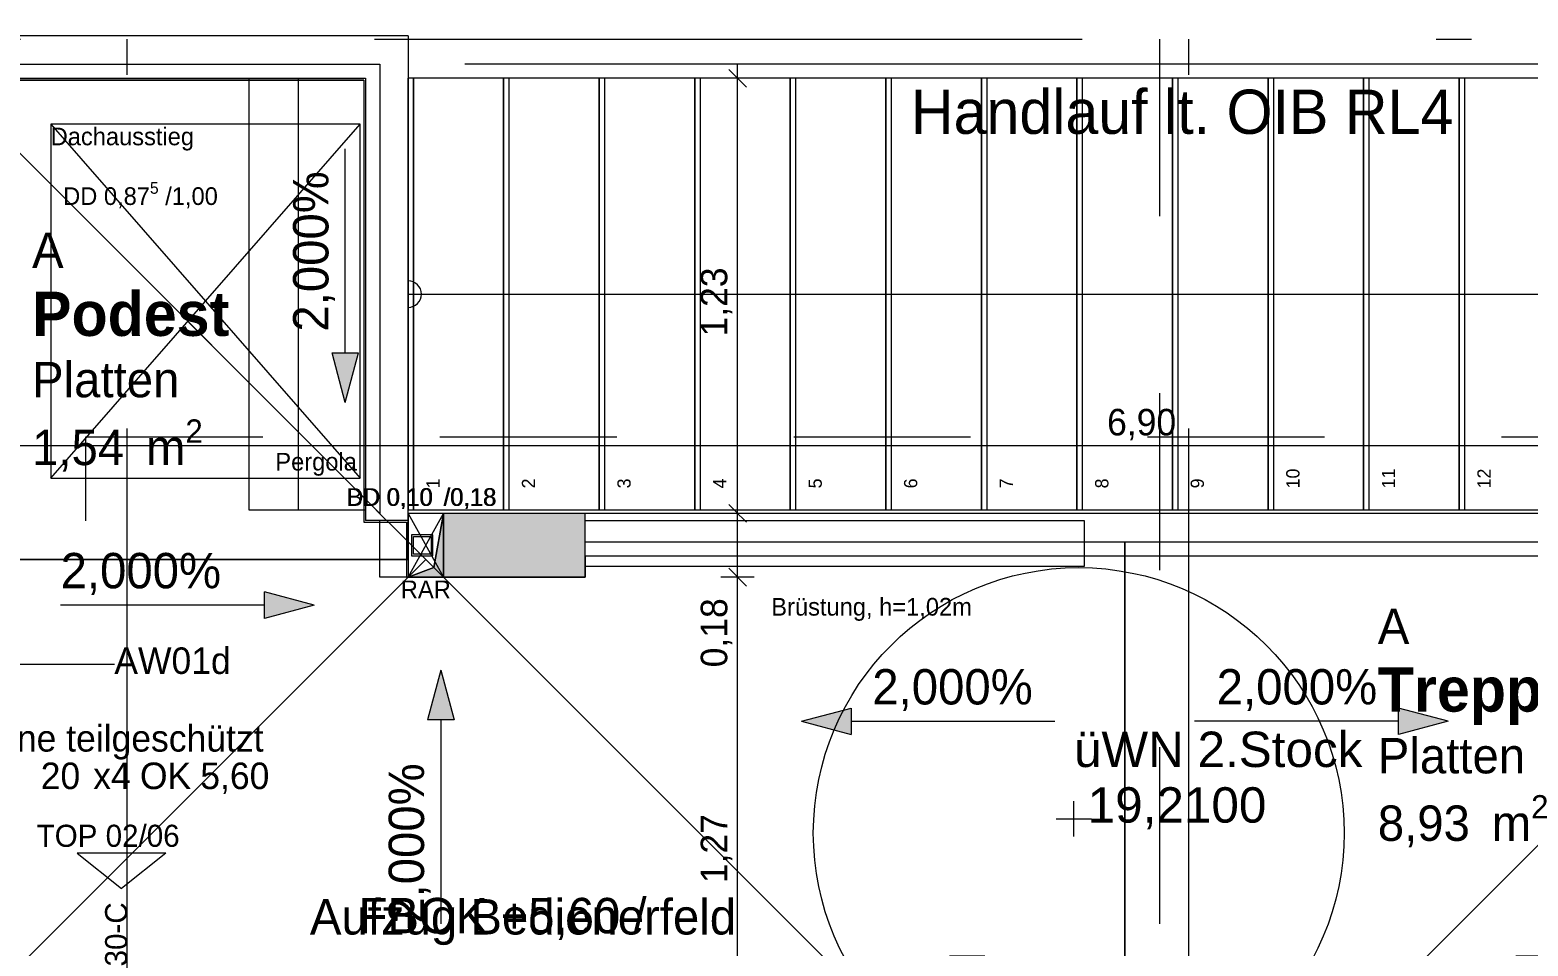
# Model space of a CAD drawing. Header units: metres. Extents: x -4 to 206, y -18 to 45.
# Drawn here: x 39.026 to 43.26, y -3.566 to -0.977 of the extents above; entities that cross this region are included whole.
import ezdxf

# ---------------------------------------------------------------- set-up
doc = ezdxf.new("R2010")
doc.units = ezdxf.units.M
doc.header["$MEASUREMENT"] = 0
doc.set_wipeout_variables(frame=1)
for name, pattern in [('Achse', [0.004, 0.002, -0.001, 0, -0.001]), ('Punkt 1_1', [0.075, 0.025, -0.05]), ('Schnittlinie', [0.006, 0.003, -0.0015, 0, -0.0015]), ('Untersicht', [0.001, 0.0005, -0.0005]), ('Wipeout_Contour', [1, 0, -1])]:
    doc.linetypes.add(name, pattern=pattern)
for name, color, linetype in [('2._1.DG PP STG2_5_000 Achsraster', 7, 'Continuous'), ('2._1.DG PP STG2_5_110 Wand Aussen', 7, 'Continuous'), ('2._1.DG PP STG2_5_140 Brüstung', 7, 'Continuous'), ('2._1.DG PP STG2_5_150 Stütze', 7, 'Continuous'), ('2._1.DG PP STG2_5_210 Decke', 7, 'Continuous'), ('2._1.DG PP STG2_5_220 Bodenaufbau - Außen_ Gefälle', 7, 'Continuous'), ('2._1.DG PP STG2_5_221 Bodenaufbau - Abdichtung', 7, 'Continuous'), ('2._1.DG PP STG2_5_221 Bodenaufbau - Terrassenbelag', 7, 'Continuous'), ('2._1.DG PP STG2_5_270 Deckendurchbruchsymbol', 7, 'Continuous'), ('2._1.DG PP STG2_5_410 Treppe', 7, 'Continuous'), ('2._1.DG PP STG2_5_611 Entwässerung', 7, 'Continuous'), ('2._1.DG PP STG2_5_810 Raum', 7, 'Continuous'), ('2._1.DG PP STG2_5_815 Raumbegrenzung', 7, 'Continuous'), ('2._1.DG PP STG2_5_851 Marker Schnitt', 7, 'Continuous'), ('2._1.DG PP STG2_5_870 Dokumentation allgemein', 7, 'Continuous'), ('2._1.DG PP STG2_5_910 Allgemein Bemaßung.x', 7, 'Continuous'), ('2._1.DG PP STG2_5_910 Allgemein Lageplan Höhen', 7, 'Continuous'), ('2._1.DG PP STG2_5_915 Allgemein Beschriftung.x', 7, 'Continuous'), ('2._1.DG PP STG2_5_945 Einreichplan Beschriftung', 7, 'Continuous'), ('2._1.DG PP STG2_5_950 Polierplan Bemaßung', 7, 'Continuous'), ('2._1.DG PP STG2_5_955 Polierplan Beschriftung', 7, 'Continuous')]:
    doc.layers.add(name, color=color, linetype=linetype)
doc.styles.add('ERSTELLTER_STIL_1', font='arial.ttf')
doc.styles.add('ERSTELLTER_STIL_2', font='')
doc.styles.add('ERSTELLTER_STIL_6', font='')
doc.styles.get('ERSTELLTER_STIL_2').set_extended_font_data('Eurostile')
doc.styles.get('ERSTELLTER_STIL_6').set_extended_font_data('Eurostile', bold=True)

msp = doc.modelspace()

# ---------------------------------------------------------------- hatches: boundary and pattern name
at = {"layer": '2._1.DG PP STG2_5_950 Polierplan Bemaßung', "linetype": 'Continuous', "lineweight": 13, "true_color": 0x6c6cff}
for points in [[(39.8293, -2.6028), (39.6894, -2.5653), (39.6894, -2.6403)], [(40.1877, -2.7869), (40.1502, -2.9268), (40.2252, -2.9268)], [(41.2066, -2.9311), (41.3466, -2.9686), (41.3466, -2.8936)], [(43.0334, -2.9311), (42.8935, -2.8936), (42.8935, -2.9686)]]:
    msp.add_hatch(color=171, dxfattribs=at).paths.add_polyline_path(points)

# ---------------------------------------------------------------- linework, layer by layer
at = {"layer": '2._1.DG PP STG2_5_140 Brüstung', "color": 7, "linetype": 'Continuous', "lineweight": 18, "ltscale": 1000, "flags": 128}
msp.add_lwpolyline([(42.0056, -2.4937), (40.595, -2.4937)], dxfattribs=at)
at = {"layer": '2._1.DG PP STG2_5_210 Decke', "color": 7, "linetype": 'Continuous', "lineweight": 13, "ltscale": 1000, "true_color": 0xf4f4f4, "flags": 128}
msp.add_lwpolyline([(38.685, -2.4937), (38.685, -3.8437), (40.895, -3.8437), (43.455, -3.8437), (45.685, -3.8437), (45.685, -2.5737), (45.405, -2.5737), (45.405, -1.5487), (45.395, -1.5487), (45.395, -1.0837), (44.275, -1.0837), (44.275, -2.3837), (44.145, -2.3837), (44.145, -2.5637), (43.645, -2.5637), (43.645, -2.4237), (40.595, -2.4237), (40.595, -2.5237), (40.015, -2.5237), (40.015, -1.0737), (38.935, -1.0737), (38.935, -2.1437), (38.875, -2.1437), (38.875, -2.4937)], close=True, dxfattribs=at)
at = {"layer": '2._1.DG PP STG2_5_220 Bodenaufbau - Außen_ Gefälle', "color": 7, "linetype": 'Schnittlinie', "lineweight": 13, "ltscale": 1000, "flags": 128}
msp.add_lwpolyline([(39.085, -1.2437), (39.085, -2.2437)], dxfattribs=at)
at = {"layer": '2._1.DG PP STG2_5_221 Bodenaufbau - Abdichtung', "color": 171, "linetype": 'Schnittlinie', "lineweight": 13, "ltscale": 1000, "true_color": 0x6c6cff, "flags": 128}
for points in [[(40.145, -2.4737), (38.6948, -3.9239)], [(38.695, -3.9237), (40.145, -2.4737)], [(40.195, -2.5237), (40.595, -2.5237)], [(41.575, -3.9037), (40.195, -2.5237)], [(44.015, -2.5537), (42.665, -3.9037)]]:
    msp.add_lwpolyline(points, dxfattribs=at)
at = {"layer": '2._1.DG PP STG2_5_221 Bodenaufbau - Terrassenbelag', "color": 7, "linetype": 'Continuous', "lineweight": 18, "ltscale": 1000, "flags": 128}
for points in [[(38.7449, -2.4737), (40.09, -2.4737)], [(40.09, -2.4737), (38.875, -2.4737)], [(40.09, -2.4737), (40.09, -2.5237)], [(40.09, -2.5237), (40.595, -2.5237)]]:
    msp.add_lwpolyline(points, dxfattribs=at)
at = {"layer": '2._1.DG PP STG2_5_410 Treppe', "color": 7, "linetype": 'Continuous', "lineweight": 13, "ltscale": 1000}
for p, q in [((40.095, -1.1137), (39.645, -1.1137)), ((39.645, -1.1137), (39.645, -2.3337)), ((39.785, -2.3337), (39.785, -1.1137)), ((39.9831, -1.1137), (39.9831, -2.3337)), ((44.145, -1.1137), (40.095, -1.1137)), ((40.11, -1.1137), (40.11, -2.3337)), ((40.11, -2.3337), (40.11, -1.1137)), ((40.38, -1.1137), (40.38, -2.3337)), ((40.65, -1.1137), (40.65, -2.3337)), ((40.92, -1.1137), (40.92, -2.3337)), ((41.19, -1.1137), (41.19, -2.3337)), ((41.46, -1.1137), (41.46, -2.3337)), ((41.73, -1.1137), (41.73, -2.3337)), ((42, -1.1137), (42, -2.3337)), ((42.27, -1.1137), (42.27, -2.3337)), ((42.54, -1.1137), (42.54, -2.3337)), ((42.81, -1.1137), (42.81, -2.3337)), ((43.08, -1.1137), (43.08, -2.3337)), ((40.095, -1.7237), (40.365, -1.7237)), ((40.365, -1.7237), (43.875, -1.7237)), ((39.645, -2.3337), (40.095, -2.3337)), ((40.095, -2.3337), (44.145, -2.3337))]:
    msp.add_line(p, q, dxfattribs=at)
at = {"layer": '2._1.DG PP STG2_5_410 Treppe', "color": 7, "linetype": 'Continuous', "lineweight": 18, "ltscale": 1000}
for p, q in [((40.365, -1.1137), (40.095, -1.1137)), ((40.095, -1.1137), (40.095, -2.3337)), ((40.365, -2.3337), (40.365, -1.1137)), ((40.635, -1.1137), (40.365, -1.1137)), ((40.365, -1.1137), (40.365, -2.3337)), ((40.635, -2.3337), (40.635, -1.1137)), ((40.905, -1.1137), (40.635, -1.1137)), ((40.635, -1.1137), (40.635, -2.3337)), ((40.905, -2.3337), (40.905, -1.1137)), ((41.175, -1.1137), (40.905, -1.1137)), ((40.905, -1.1137), (40.905, -2.3337)), ((41.175, -2.3337), (41.175, -1.1137)), ((41.445, -1.1137), (41.175, -1.1137)), ((41.175, -1.1137), (41.175, -2.3337)), ((41.445, -2.3337), (41.445, -1.1137)), ((41.715, -1.1137), (41.445, -1.1137)), ((41.445, -1.1137), (41.445, -2.3337)), ((41.715, -2.3337), (41.715, -1.1137)), ((41.985, -1.1137), (41.715, -1.1137)), ((41.715, -1.1137), (41.715, -2.3337)), ((41.985, -2.3337), (41.985, -1.1137)), ((42.255, -1.1137), (41.985, -1.1137)), ((41.985, -1.1137), (41.985, -2.3337)), ((42.255, -2.3337), (42.255, -1.1137)), ((42.525, -1.1137), (42.255, -1.1137)), ((42.255, -1.1137), (42.255, -2.3337)), ((42.525, -2.3337), (42.525, -1.1137)), ((42.795, -1.1137), (42.525, -1.1137)), ((42.525, -1.1137), (42.525, -2.3337)), ((42.795, -2.3337), (42.795, -1.1137)), ((43.065, -1.1137), (42.795, -1.1137)), ((42.795, -1.1137), (42.795, -2.3337)), ((43.065, -2.3337), (43.065, -1.1137)), ((43.335, -1.1137), (43.065, -1.1137)), ((43.065, -1.1137), (43.065, -2.3337)), ((40.095, -2.3337), (40.365, -2.3337)), ((40.365, -2.3337), (40.635, -2.3337)), ((40.635, -2.3337), (40.905, -2.3337)), ((40.905, -2.3337), (41.175, -2.3337)), ((41.175, -2.3337), (41.445, -2.3337)), ((41.445, -2.3337), (41.715, -2.3337)), ((41.715, -2.3337), (41.985, -2.3337)), ((41.985, -2.3337), (42.255, -2.3337)), ((42.255, -2.3337), (42.525, -2.3337)), ((42.525, -2.3337), (42.795, -2.3337)), ((42.795, -2.3337), (43.065, -2.3337)), ((43.065, -2.3337), (43.335, -2.3337))]:
    msp.add_line(p, q, dxfattribs=at)
at = {"layer": '2._1.DG PP STG2_5_410 Treppe', "color": 7, "linetype": 'Continuous', "lineweight": 13, "ltscale": 1000, "flags": 128}
msp.add_lwpolyline([(40.095, -1.7612, 1), (40.095, -1.6862, 1)], format="xyb", close=True, dxfattribs=at)
at = {"layer": '2._1.DG PP STG2_5_611 Entwässerung', "color": 171, "linetype": 'Continuous', "lineweight": 13, "ltscale": 1000, "true_color": 0x6c6cff, "flags": 128}
for points in [[(40.105, -2.4637), (40.165, -2.4637), (40.165, -2.4037), (40.105, -2.4037)], [(40.11, -2.4087), (40.16, -2.4087), (40.16, -2.4587), (40.11, -2.4587)]]:
    msp.add_lwpolyline(points, close=True, dxfattribs=at)
at = {"layer": '2._1.DG PP STG2_5_851 Marker Schnitt', "color": 7, "linetype": 'Untersicht', "lineweight": 13, "ltscale": 1000}
for p, q in [((39.1845, -2.3645), (39.1845, -2.127)), ((30.45, -2.3645), (39.1845, -2.3645))]:
    msp.add_line(p, q, dxfattribs=at)
at = {"layer": '2._1.DG PP STG2_5_870 Dokumentation allgemein', "color": 190, "linetype": 'Continuous', "lineweight": 0, "ltscale": 1000, "true_color": 0x9900ff}
msp.add_circle((41.99, -3.2467), 0.75, dxfattribs=at)
at = {"layer": '2._1.DG PP STG2_5_910 Allgemein Bemaßung.x', "color": 7, "linetype": 'Continuous', "lineweight": 13, "ltscale": 1000}
for p, q in [((39.41, -3.3037), (39.16, -3.3037)), ((39.16, -3.3037), (39.285, -3.4037)), ((39.41, -3.3037), (39.285, -3.4037))]:
    msp.add_line(p, q, dxfattribs=at)
at = {"layer": '2._1.DG PP STG2_5_910 Allgemein Lageplan Höhen', "color": 7, "linetype": 'Continuous', "lineweight": 13, "ltscale": 1000}
for p, q in [((41.9765, -3.2563), (41.9765, -3.1563)), ((41.9265, -3.2063), (42.0265, -3.2063))]:
    msp.add_line(p, q, dxfattribs=at)
at = {"layer": '2._1.DG PP STG2_5_915 Allgemein Beschriftung.x', "color": 7, "linetype": 'Continuous', "lineweight": 13, "ltscale": 1000}
for p, q in [((38.735, -2.7696), (39.0613, -2.7696)), ((39.0613, -2.7696), (39.2649, -2.7696))]:
    msp.add_line(p, q, dxfattribs=at)
at = {"layer": '2._1.DG PP STG2_5_950 Polierplan Bemaßung', "color": 7, "linetype": 'Continuous', "lineweight": 13, "ltscale": 1000}
for p, q in [((41.0508, -1.1387), (41.0008, -1.0887)), ((41.0258, -1.1137), (41.0258, -1.0762)), ((41.0727, -1.1137), (40.9789, -1.1137)), ((41.0727, -2.5237), (40.9789, -2.5237)), ((41.0008, -2.4987), (41.0508, -2.5487)), ((41.0258, -3.7937), (41.0258, -2.5237))]:
    msp.add_line(p, q, dxfattribs=at)
at = {"layer": '2._1.DG PP STG2_5_950 Polierplan Bemaßung', "color": 171, "linetype": 'Continuous', "lineweight": 13, "ltscale": 1000, "true_color": 0x6c6cff}
for p, q in [((39.9176, -1.8298), (39.9176, -1.3135)), ((39.9176, -1.8898), (39.9176, -1.8298)), ((39.9176, -2.0298), (39.8801, -1.8898)), ((39.6894, -2.6403), (39.6894, -2.5653)), ((39.8293, -2.6028), (39.6894, -2.5653)), ((39.6293, -2.6028), (39.113, -2.6028)), ((39.6894, -2.6028), (39.6293, -2.6028)), ((39.8293, -2.6028), (39.6894, -2.6403)), ((40.1877, -2.7869), (40.1502, -2.9268)), ((40.1877, -2.7869), (40.2252, -2.9268)), ((41.2066, -2.9311), (41.3466, -2.8936)), ((41.3466, -2.8936), (41.3466, -2.9686)), ((42.8935, -2.9686), (42.8935, -2.8936)), ((43.0334, -2.9311), (42.8935, -2.8936)), ((40.2252, -2.9268), (40.1502, -2.9268)), ((40.1877, -2.9268), (40.1877, -2.9869)), ((41.2066, -2.9311), (41.3466, -2.9686)), ((41.3466, -2.9311), (41.4066, -2.9311)), ((41.4066, -2.9311), (41.9229, -2.9311)), ((42.8334, -2.9311), (42.3171, -2.9311)), ((42.8935, -2.9311), (42.8334, -2.9311)), ((43.0334, -2.9311), (42.8935, -2.9686)), ((40.1877, -2.9869), (40.1877, -3.5032))]:
    msp.add_line(p, q, dxfattribs=at)

# ---------------------------------------------------------------- texts
at = {"layer": '2._1.DG PP STG2_5_110 Wand Aussen', "color": 7, "linetype": 'Continuous', "lineweight": 13, "insert": (39.3021, -3.4426), "char_height": 0.0625, "attachment_point": 9, "rotation": 90, "style": 'ERSTELLTER_STIL_2'}
msp.add_mtext('\\A1;{\\pqr;\\pt0;\\fEurostile|b0|i0|c0|p0;\\W1.000000;30-C}', dxfattribs=at)
at = {"layer": '2._1.DG PP STG2_5_270 Deckendurchbruchsymbol', "color": 7, "linetype": 'Continuous', "lineweight": 13, "insert": (39.3511, -1.4864), "char_height": 0.05, "attachment_point": 8, "style": 'ERSTELLTER_STIL_2'}
msp.add_mtext('\\A1;{\\pqc;\\pt0;\\fEurostile|b0|i0|c0|p0;\\W1.000000;DD 0,87\\fEurostile|b0|i0|c0|p0;\\W1.000000;\\A1{\\H.66x;\\S5^  ;}\\fEurostile|b0|i0|c0|p0;\\W1.000000; /1,00\\fEurostile|b0|i0|c0|p0;\\W1.000000;\\A1{\\H.66x;\\S^  ;}\\fEurostile|b0|i0|c0|p0;\\W1.000000;\\fEurostile|b0|i0|c0|p0;\\W1.000000;\\A1{\\H.66x;\\S^  ;}}', dxfattribs=at)
at = {"layer": '2._1.DG PP STG2_5_270 Deckendurchbruchsymbol', "color": 1, "linetype": 'Continuous', "lineweight": 0, "insert": (40.145, -2.5331), "char_height": 0.05, "attachment_point": 2, "style": 'ERSTELLTER_STIL_2'}
msp.add_mtext('\\A1;{\\pqc;\\pt0;\\fEurostile|b0|i0|c0|p0;\\W1.000000;RAR}', dxfattribs=at)
msp.add_mtext('\\A1;{\\pqc;\\pt0;\\fEurostile|b0|i0|c0|p0;\\W1.000000;RAR}', dxfattribs=at)
at = {"layer": '2._1.DG PP STG2_5_410 Treppe', "color": 7, "linetype": 'Continuous', "lineweight": 13, "char_height": 0.0375, "attachment_point": 4, "rotation": 90, "style": 'ERSTELLTER_STIL_2'}
for s, insert in [('\\A1;{\\pql;\\fEurostile|b0|i0|c0|p0;\\W1.000000;10}', (42.5953, -2.2727)), ('\\A1;{\\pql;\\fEurostile|b0|i0|c0|p0;\\W1.000000;11}', (42.8653, -2.2727)), ('\\A1;{\\pql;\\fEurostile|b0|i0|c0|p0;\\W1.000000;12}', (43.1352, -2.2727)), ('\\A1;{\\pql;\\fEurostile|b0|i0|c0|p0;\\W1.000000;1}', (40.1653, -2.2727)), ('\\A1;{\\pql;\\fEurostile|b0|i0|c0|p0;\\W1.000000;2}', (40.4352, -2.2727)), ('\\A1;{\\pql;\\fEurostile|b0|i0|c0|p0;\\W1.000000;3}', (40.7053, -2.2727)), ('\\A1;{\\pql;\\fEurostile|b0|i0|c0|p0;\\W1.000000;4}', (40.9753, -2.2727)), ('\\A1;{\\pql;\\fEurostile|b0|i0|c0|p0;\\W1.000000;5}', (41.2455, -2.2727)), ('\\A1;{\\pql;\\fEurostile|b0|i0|c0|p0;\\W1.000000;6}', (41.5153, -2.2727)), ('\\A1;{\\pql;\\fEurostile|b0|i0|c0|p0;\\W1.000000;7}', (41.7853, -2.2727)), ('\\A1;{\\pql;\\fEurostile|b0|i0|c0|p0;\\W1.000000;8}', (42.0553, -2.2727)), ('\\A1;{\\pql;\\fEurostile|b0|i0|c0|p0;\\W1.000000;9}', (42.3253, -2.2727))]:
    msp.add_mtext(s, dxfattribs=dict(at, insert=insert))
at = {"layer": '2._1.DG PP STG2_5_810 Raum', "color": 7, "linetype": 'Continuous', "lineweight": 13, "attachment_point": 1}
for s, insert, char_height, style in [('\\A1;{\\pql;\\pt0;\\fEurostile|b0|i0|c0|p0;\\W1.000000;A}', (39.0324, -1.5497), 0.1, 'ERSTELLTER_STIL_2'), ('\\A1;{\\pql;\\pt0;\\fEurostile|b1|i0|c0|p0;\\W1.000000;Podest}', (39.0324, -1.7169), 0.125, 'ERSTELLTER_STIL_6'), ('\\A1;{\\pql;\\pt0;\\fEurostile|b0|i0|c0|p0;\\W1.000000;Platten}', (39.0324, -1.9153), 0.1, 'ERSTELLTER_STIL_2'), ('\\A1;{\\pql;\\pt0,0.05;\\fEurostile|b0|i0|c0|p0;\\W1.000000;1,54\\fEurostile|b0|i0|c0|p0;\\W1.000000;\\A1{\\H.66x;\\S^  ;}\\fEurostile|b0|i0|c0|p0;\\W1.000000; m\\fEurostile|b0|i0|c0|p0;\\W1.000000;\\A1{\\H.66x;\\S2^  ;}}', (39.0324, -2.0778), 0.1, 'ERSTELLTER_STIL_2'), ('\\A1;{\\pql;\\pt0;\\fEurostile|b0|i0|c0|p0;\\W1.000000;A}', (42.835, -2.6125), 0.1, 'ERSTELLTER_STIL_2'), ('\\A1;{\\pql;\\pt0;\\fEurostile|b1|i0|c0|p0;\\W1.000000;Treppenhaus 2}', (42.835, -2.7787), 0.125, 'ERSTELLTER_STIL_6'), ('\\A1;{\\pql;\\pt0;\\fEurostile|b0|i0|c0|p0;\\W1.000000;Platten}', (42.835, -2.9782), 0.1, 'ERSTELLTER_STIL_2'), ('\\A1;{\\pql;\\pt0,0.05;\\fEurostile|b0|i0|c0|p0;\\W1.000000;8,93\\fEurostile|b0|i0|c0|p0;\\W1.000000;\\A1{\\H.66x;\\S^  ;}\\fEurostile|b0|i0|c0|p0;\\W1.000000; m\\fEurostile|b0|i0|c0|p0;\\W1.000000;\\A1{\\H.66x;\\S2^  ;}}', (42.835, -3.1397), 0.1, 'ERSTELLTER_STIL_2')]:
    msp.add_mtext(s, dxfattribs=dict(at, insert=insert, char_height=char_height, style=style))
at = {"layer": '2._1.DG PP STG2_5_910 Allgemein Bemaßung.x', "color": 7, "linetype": 'Continuous', "lineweight": 13, "insert": (39.0453, -3.255), "char_height": 0.0625, "attachment_point": 4, "style": 'ERSTELLTER_STIL_2'}
msp.add_mtext('\\A1;{\\pql;\\fEurostile|b0|i0|c0|p0;\\W1.000000;TOP 02/06}', dxfattribs=at)
at = {"layer": '2._1.DG PP STG2_5_910 Allgemein Lageplan Höhen', "color": 7, "linetype": 'Continuous', "lineweight": 13, "char_height": 0.1, "attachment_point": 1, "style": 'ERSTELLTER_STIL_1'}
for s, insert in [('\\A1;{\\pql;\\fArial|b0|i0|c0|p0;\\W1.000000;üWN 2.Stock}', (41.9765, -2.9602)), ('\\A1;{\\pql;\\fArial|b0|i0|c0|p0;\\W1.000000; 19,2100}', (41.9765, -3.1174))]:
    msp.add_mtext(s, dxfattribs=dict(at, insert=insert))
at = {"layer": '2._1.DG PP STG2_5_915 Allgemein Beschriftung.x', "color": 7, "linetype": 'Continuous', "lineweight": 13, "style": 'ERSTELLTER_STIL_2'}
for s, insert, char_height, attachment_point in [('\\A1;{\\pqc;\\fEurostile|b0|i0|c0|p0;\\W1.000000;H\\fEurostile|b0|i0|c0|p0;\\W1.000000;andlauf lt. OIB RL4}', (42.2821, -1.2726), 0.125, 8), ('\\A1;{\\pql;\\fEurostile|b0|i0|c0|p0;\\W1.000000;AW01d}', (39.2649, -2.7602), 0.075, 4)]:
    msp.add_mtext(s, dxfattribs=dict(at, insert=insert, char_height=char_height, attachment_point=attachment_point))
at = {"layer": '2._1.DG PP STG2_5_945 Einreichplan Beschriftung', "color": 7, "linetype": 'Continuous', "lineweight": 13, "char_height": 0.05, "style": 'ERSTELLTER_STIL_2'}
for s, insert, attachment_point in [('\\A1;{\\pql;\\fEurostile|b0|i0|c0|p0;\\W1.000000;Dachausstieg}', (39.085, -1.2531), 1), ('\\A1;{\\pql;\\fEurostile|b0|i0|c0|p0;\\W1.000000;Pergola}', (39.7198, -2.2374), 7), ('\\A1;{\\pql;\\fEurostile|b0|i0|c0|p0;\\W1.000000;Brüstung, h=1,02m}', (41.1212, -2.6474), 7)]:
    msp.add_mtext(s, dxfattribs=dict(at, insert=insert, attachment_point=attachment_point))
at = {"layer": '2._1.DG PP STG2_5_950 Polierplan Bemaßung', "color": 171, "linetype": 'Continuous', "lineweight": 13, "true_color": 0x6c6cff, "char_height": 0.1, "attachment_point": 7, "rotation": 90, "style": 'ERSTELLTER_STIL_2'}
for insert in [(39.8886, -1.8298), (40.1587, -3.5032)]:
    msp.add_mtext('\\A1;{\\pql;\\fEurostile|b0|i0|c0|p0;\\W1.000000;2,000\\fEurostile|b0|i0|c0|p0;\\W1.000000;%}', dxfattribs=dict(at, insert=insert))
at = {"layer": '2._1.DG PP STG2_5_950 Polierplan Bemaßung', "color": 7, "linetype": 'Continuous', "lineweight": 13, "char_height": 0.075, "width": 0.22978, "attachment_point": 7, "rotation": 90, "style": 'ERSTELLTER_STIL_2'}
for s, insert in [('\\A1;{\\pql;\\fEurostile|b0|i0|c0|p0;\\W1.000000;1,23}', (41.0108, -1.8436)), ('\\A1;{\\pql;\\fEurostile|b0|i0|c0|p0;\\W1.000000;0,18}', (41.0108, -2.7785)), ('\\A1;{\\pql;\\fEurostile|b0|i0|c0|p0;\\W1.000000;1,27}', (41.0108, -3.3885))]:
    msp.add_mtext(s, dxfattribs=dict(at, insert=insert))
at = {"layer": '2._1.DG PP STG2_5_950 Polierplan Bemaßung', "color": 7, "linetype": 'Continuous', "lineweight": 13, "insert": (42.0701, -2.137), "char_height": 0.075, "width": 0.22978, "attachment_point": 7, "style": 'ERSTELLTER_STIL_2'}
msp.add_mtext('\\A1;{\\pql;\\fEurostile|b0|i0|c0|p0;\\W1.000000;6,90}', dxfattribs=at)
at = {"layer": '2._1.DG PP STG2_5_950 Polierplan Bemaßung', "color": 171, "linetype": 'Continuous', "lineweight": 13, "true_color": 0x6c6cff, "char_height": 0.1, "style": 'ERSTELLTER_STIL_2'}
for s, insert, attachment_point in [('\\A1;{\\pql;\\fEurostile|b0|i0|c0|p0;\\W1.000000;2,000\\fEurostile|b0|i0|c0|p0;\\W1.000000;%}', (39.113, -2.5738), 7), ('\\A1;{\\pql;\\fEurostile|b0|i0|c0|p0;\\W1.000000;2,000\\fEurostile|b0|i0|c0|p0;\\W1.000000;%}', (41.4066, -2.9021), 7), ('\\A1;{\\pqr;\\fEurostile|b0|i0|c0|p0;\\W1.000000;2,000\\fEurostile|b0|i0|c0|p0;\\W1.000000;%}', (42.8334, -2.9021), 9)]:
    msp.add_mtext(s, dxfattribs=dict(at, insert=insert, attachment_point=attachment_point))
at = {"layer": '2._1.DG PP STG2_5_950 Polierplan Bemaßung', "color": 7, "linetype": 'Continuous', "lineweight": 13, "insert": (39.8175, -3.5637), "char_height": 0.1, "attachment_point": 7, "style": 'ERSTELLTER_STIL_2'}
msp.add_mtext('\\A1;{\\pql;\\fEurostile|b0|i0|c0|p0;\\W1.000000;Aufzug Bedienerfeld}', dxfattribs=at)
at = {"layer": '2._1.DG PP STG2_5_950 Polierplan Bemaßung', "color": 6, "linetype": 'Continuous', "lineweight": 13, "true_color": 0xfb02fe, "insert": (39.955, -3.5487), "char_height": 0.1, "width": 0.963355, "attachment_point": 7, "style": 'ERSTELLTER_STIL_2'}
msp.add_mtext('\\A1;{\\pql;\\fEurostile|b0|i0|c0|p0;\\W1.000000;FBOK +5,60 / }', dxfattribs=at)
at = {"layer": '2._1.DG PP STG2_5_955 Polierplan Beschriftung', "color": 7, "linetype": 'Continuous', "lineweight": 13, "char_height": 0.075, "style": 'ERSTELLTER_STIL_2'}
for s, insert, attachment_point in [('\\A1;{\\pql;\\fEurostile|b0|i0|c0|p0;\\W1.000000;Rinne teilgeschützt\\fEurostile|b0|i0|c0|p0;\\W1.000000;  }', (38.839, -3.0393), 7), ('\\A1;{\\pql;\\pt0,1;\\fEurostile|b0|i0|c0|p0;\\W1.000000;20\\fEurostile|b0|i0|c0|p0;\\W1.000000;\\A1{\\H.66x;\\S^  ;}\\fEurostile|b0|i0|c0|p0;\\W1.000000;\\fEurostile|b0|i0|c0|p0;\\W1.000000;\\A1{\\H.66x;\\S^  ;}\\fEurostile|b0|i0|c0|p0;\\W1.000000;x\\fEurostile|b0|i0|c0|p0;\\W1.000000;\\fEurostile|b0|i0|c0|p0;\\W1.000000;\\fEurostile|b0|i0|c0|p0;\\W1.000000;\\fEurostile|b0|i0|c0|p0;\\W1.000000;\\fEurostile|b0|i0|c0|p0;\\W1.000000;4\\fEurostile|b0|i0|c0|p0;\\W1.000000;\\A1{\\H.66x;\\S^  ;}\\fEurostile|b0|i0|c0|p0;\\W1.000000;\\fEurostile|b0|i0|c0|p0;\\W1.000000;\\A1{\\H.66x;\\S^  ;}\\fEurostile|b0|i0|c0|p0;\\W1.000000;\\fEurostile|b0|i0|c0|p0;\\W1.000000;\\fEurostile|b0|i0|c0|p0;\\W1.000000;\\fEurostile|b0|i0|c0|p0;\\W1.000000;\\fEurostile|b0|i0|c0|p0;\\W1.000000;\\fEurostile|b0|i0|c0|p0;\\W1.000000;\\fEurostile|b0|i0|c0|p0;\\W1.000000;\\A1{\\H.66x;\\S^  ;}\\fEurostile|b0|i0|c0|p0;\\W1.000000;\\fEurostile|b0|i0|c0|p0;\\W1.000000;\\A1{\\H.66x;\\S^  ;}\\fEurostile|b0|i0|c0|p0;\\W1.000000;\\fEurostile|b0|i0|c0|p0;\\W1.000000;\\fEurostile|b0|i0|c0|p0;\\W1.000000;\\fEurostile|b0|i0|c0|p0;\\W1.000000;\\fEurostile|b0|i0|c0|p0;\\W1.000000;\\fEurostile|b0|i0|c0|p0;\\W1.000000;\\fEurostile|b0|i0|c0|p0;\\W1.000000;\\A1{\\H.66x;\\S^  ;}\\fEurostile|b0|i0|c0|p0;\\W1.000000;\\fEurostile|b0|i0|c0|p0;\\W1.000000;\\A1{\\H.66x;\\S^  ;}\\fEurostile|b0|i0|c0|p0;\\W1.000000;\\fEurostile|b0|i0|c0|p0;\\W1.000000;\\fEurostile|b0|i0|c0|p0;\\W1.000000;\\fEurostile|b0|i0|c0|p0;\\W1.000000;\\fEurostile|b0|i0|c0|p0;\\W1.000000;\\fEurostile|b0|i0|c0|p0;\\W1.000000;\\fEurostile|b0|i0|c0|p0;\\W1.000000;\\A1{\\H.66x;\\S^  ;}\\fEurostile|b0|i0|c0|p0;\\W1.000000;\\fEurostile|b0|i0|c0|p0;\\W1.000000;\\A1{\\H.66x;\\S^  ;}\\fEurostile|b0|i0|c0|p0;\\W1.000000;\\fEurostile|b0|i0|c0|p0;\\W1.000000;\\fEurostile|b0|i0|c0|p0;\\W1.000000;\\fEurostile|b0|i0|c0|p0;\\W1.000000;\\fEurostile|b0|i0|c0|p0;\\W1.000000;\\fEurostile|b0|i0|c0|p0;\\W1.000000;\\fEurostile|b0|i0|c0|p0;\\W1.000000;\\A1{\\H.66x;\\S^  ;}\\fEurostile|b0|i0|c0|p0;\\W1.000000;}', (39.0569, -3.0476), 1), ('\\A1;{\\pql;\\pt0,1;\\fEurostile|b0|i0|c0|p0;\\W1.000000; OK }', (39.3094, -3.0476), 1), ('\\A1;{\\pql;\\pt0,1;\\fEurostile|b0|i0|c0|p0;\\W1.000000;5,60\\fEurostile|b0|i0|c0|p0;\\W1.000000;\\A1{\\H.66x;\\S^  ;}\\fEurostile|b0|i0|c0|p0;\\W1.000000;\\fEurostile|b0|i0|c0|p0;\\W1.000000;\\A1{\\H.66x;\\S^  ;}\\fEurostile|b0|i0|c0|p0;\\W1.000000;\\fEurostile|b0|i0|c0|p0;\\W1.000000;\\fEurostile|b0|i0|c0|p0;\\W1.000000;\\fEurostile|b0|i0|c0|p0;\\W1.000000;\\fEurostile|b0|i0|c0|p0;\\W1.000000;\\fEurostile|b0|i0|c0|p0;\\W1.000000;\\fEurostile|b0|i0|c0|p0;\\W1.000000;\\A1{\\H.66x;\\S^  ;}\\fEurostile|b0|i0|c0|p0;\\W1.000000;\\fEurostile|b0|i0|c0|p0;\\W1.000000;\\A1{\\H.66x;\\S^  ;}\\fEurostile|b0|i0|c0|p0;\\W1.000000;\\fEurostile|b0|i0|c0|p0;\\W1.000000;\\fEurostile|b0|i0|c0|p0;\\W1.000000;\\fEurostile|b0|i0|c0|p0;\\W1.000000;\\fEurostile|b0|i0|c0|p0;\\W1.000000;\\fEurostile|b0|i0|c0|p0;\\W1.000000;\\fEurostile|b0|i0|c0|p0;\\W1.000000;\\A1{\\H.66x;\\S^  ;}\\fEurostile|b0|i0|c0|p0;\\W1.000000;\\fEurostile|b0|i0|c0|p0;\\W1.000000;\\A1{\\H.66x;\\S^  ;}\\fEurostile|b0|i0|c0|p0;\\W1.000000;\\fEurostile|b0|i0|c0|p0;\\W1.000000;\\fEurostile|b0|i0|c0|p0;\\W1.000000;\\fEurostile|b0|i0|c0|p0;\\W1.000000;\\fEurostile|b0|i0|c0|p0;\\W1.000000;\\fEurostile|b0|i0|c0|p0;\\W1.000000;\\fEurostile|b0|i0|c0|p0;\\W1.000000;\\A1{\\H.66x;\\S^  ;}\\fEurostile|b0|i0|c0|p0;\\W1.000000;\\fEurostile|b0|i0|c0|p0;\\W1.000000;\\fEurostile|b0|i0|c0|p0;\\W1.000000;\\fEurostile|b0|i0|c0|p0;\\W1.000000;\\fEurostile|b0|i0|c0|p0;\\W1.000000;\\fEurostile|b0|i0|c0|p0;\\W1.000000;\\fEurostile|b0|i0|c0|p0;\\W1.000000;\\fEurostile|b0|i0|c0|p0;\\W1.000000;\\fEurostile|b0|i0|c0|p0;\\W1.000000;\\fEurostile|b0|i0|c0|p0;\\W1.000000;\\fEurostile|b0|i0|c0|p0;\\W1.000000;\\fEurostile|b0|i0|c0|p0;\\W1.000000;\\fEurostile|b0|i0|c0|p0;\\W1.000000;\\fEurostile|b0|i0|c0|p0;\\W1.000000;\\fEurostile|b0|i0|c0|p0;\\W1.000000;\\fEurostile|b0|i0|c0|p0;\\W1.000000;\\fEurostile|b0|i0|c0|p0;\\W1.000000;\\fEurostile|b0|i0|c0|p0;\\W1.000000;\\fEurostile|b0|i0|c0|p0;\\W1.000000;}', (39.5078, -3.0476), 1)]:
    msp.add_mtext(s, dxfattribs=dict(at, insert=insert, attachment_point=attachment_point))

# ---------------------------------------------------------------- next in the draw order: wipeouts: each hides what was drawn before it
at = {"color": 254, "linetype": 'Wipeout_Contour', "lineweight": 0, "ltscale": 119.730284}
msp.add_wipeout([(39.975, -1.1137), (40.095, -1.1137), (40.095, -0.9937)], dxfattribs=at).dxf.layer = '2._1.DG PP STG2_5_140 Brüstung'
at = {"color": 254, "linetype": 'Wipeout_Contour', "lineweight": 0, "ltscale": 168.770922}
msp.add_wipeout([(43.645, -2.3437), (40.595, -2.3437), (40.595, -2.4637), (43.645, -2.4637)], dxfattribs=at).dxf.layer = '2._1.DG PP STG2_5_140 Brüstung'

# ---------------------------------------------------------------- next in the draw order: linework, layer by layer
at = {"layer": '2._1.DG PP STG2_5_140 Brüstung', "color": 7, "linetype": 'Continuous', "lineweight": 18, "ltscale": 1000, "flags": 128}
for points in [[(43.645, -2.3437), (40.595, -2.3437)], [(40.595, -2.4637), (43.645, -2.4637)]]:
    msp.add_lwpolyline(points, dxfattribs=at)

# ---------------------------------------------------------------- next in the draw order: wipeouts: each hides what was drawn before it
at = {"color": 254, "linetype": 'Wipeout_Contour', "lineweight": 0, "ltscale": 120.580412}
msp.add_wipeout([(39.975, -1.1137), (40.095, -0.9937), (39.975, -0.9937)], dxfattribs=at).dxf.layer = '2._1.DG PP STG2_5_140 Brüstung'

# ---------------------------------------------------------------- next in the draw order: linework, layer by layer
at = {"layer": '2._1.DG PP STG2_5_140 Brüstung', "color": 7, "linetype": 'Continuous', "lineweight": 18, "ltscale": 1000, "flags": 128}
msp.add_lwpolyline([(40.095, -0.9937), (40.095, -1.1137)], dxfattribs=at)

# ---------------------------------------------------------------- next in the draw order: wipeouts: each hides what was drawn before it
at = {"color": 254, "linetype": 'Wipeout_Contour', "lineweight": 0, "ltscale": 157.969973}
msp.add_wipeout([(38.975, -1.1137), (39.975, -1.1137), (39.975, -0.9937), (38.975, -0.9937)], dxfattribs=at).dxf.layer = '2._1.DG PP STG2_5_140 Brüstung'
at = {"color": 254, "linetype": 'Wipeout_Contour', "lineweight": 0, "ltscale": 168.76039}
msp.add_wipeout([(43.645, -2.3437), (40.595, -2.3437), (40.595, -2.3737), (43.645, -2.3737)], dxfattribs=at).dxf.layer = '2._1.DG PP STG2_5_140 Brüstung'
at = {"color": 254, "linetype": 'Wipeout_Contour', "lineweight": 0, "ltscale": 168.78108}
msp.add_wipeout([(40.595, -2.4637), (43.645, -2.4637), (43.645, -2.4337), (40.595, -2.4337)], dxfattribs=at).dxf.layer = '2._1.DG PP STG2_5_140 Brüstung'

# ---------------------------------------------------------------- next in the draw order: linework, layer by layer
at = {"layer": '2._1.DG PP STG2_5_000 Achsraster', "color": 5, "linetype": 'Achse', "lineweight": 0, "ltscale": 1000}
for p, q in [((39.3, 1.9963), (39.3, -16.0037)), ((31.8, -1.0037), (54.3, -1.0037))]:
    msp.add_line(p, q, dxfattribs=at)
at = {"layer": '2._1.DG PP STG2_5_140 Brüstung', "color": 7, "linetype": 'Continuous', "lineweight": 18, "ltscale": 1000, "flags": 128}
for points in [[(40.095, -0.9937), (38.855, -0.9937)], [(38.975, -1.1137), (39.975, -1.1137)], [(43.645, -2.3437), (40.595, -2.3437)], [(40.595, -2.4637), (43.645, -2.4637)]]:
    msp.add_lwpolyline(points, dxfattribs=at)
at = {"layer": '2._1.DG PP STG2_5_221 Bodenaufbau - Abdichtung', "color": 171, "linetype": 'Schnittlinie', "lineweight": 13, "ltscale": 1000, "true_color": 0x6c6cff, "flags": 128}
for points in [[(38.935, -1.0737), (40.015, -1.0737)], [(40.145, -2.4737), (41.575, -3.9037)], [(42.665, -3.9037), (44.095, -2.4737)]]:
    msp.add_lwpolyline(points, dxfattribs=at)
at = {"layer": '2._1.DG PP STG2_5_221 Bodenaufbau - Terrassenbelag', "color": 7, "linetype": 'Continuous', "lineweight": 18, "ltscale": 1000, "flags": 128}
for points in [[(40.595, -2.5237), (40.595, -2.4637)], [(40.595, -2.4637), (43.645, -2.4637)]]:
    msp.add_lwpolyline(points, dxfattribs=at)
at = {"layer": '2._1.DG PP STG2_5_950 Polierplan Bemaßung', "color": 7, "linetype": 'Continuous', "lineweight": 13, "ltscale": 1000}
for p, q in [((41.0258, -2.3437), (41.0258, -1.1137)), ((41.0727, -2.3437), (40.9789, -2.3437))]:
    msp.add_line(p, q, dxfattribs=at)

# ---------------------------------------------------------------- next in the draw order: wipeouts: each hides what was drawn before it
at = {"color": 254, "linetype": 'Wipeout_Contour', "lineweight": 0, "ltscale": 168.764885}
msp.add_wipeout([(43.645, -2.3737), (40.595, -2.3737), (40.595, -2.3837), (43.645, -2.3837)], dxfattribs=at).dxf.layer = '2._1.DG PP STG2_5_140 Brüstung'
at = {"color": 254, "linetype": 'Wipeout_Contour', "lineweight": 0, "ltscale": 168.776379}
msp.add_wipeout([(40.595, -2.4337), (43.645, -2.4337), (43.645, -2.4237), (40.595, -2.4237)], dxfattribs=at).dxf.layer = '2._1.DG PP STG2_5_140 Brüstung'

# ---------------------------------------------------------------- next in the draw order: wipeouts: each hides what was drawn before it
at = {"color": 254, "linetype": 'Wipeout_Contour', "lineweight": 0, "ltscale": 160.324484}
msp.add_wipeout([(39.975, -1.1137), (39.975, -2.3637), (40.095, -2.3637), (40.095, -1.1137)], dxfattribs=at).dxf.layer = '2._1.DG PP STG2_5_140 Brüstung'
at = {"color": 254, "linetype": 'Wipeout_Contour', "lineweight": 0, "ltscale": 168.770661}
msp.add_wipeout([(40.595, -2.4237), (43.645, -2.4237), (43.645, -2.3837), (40.595, -2.3837)], dxfattribs=at).dxf.layer = '2._1.DG PP STG2_5_140 Brüstung'

# ---------------------------------------------------------------- next in the draw order: hatches: boundary and pattern name
at = {"layer": '2._1.DG PP STG2_5_150 Stütze', "linetype": 'Continuous', "lineweight": 13, "true_color": 0x3f7f02}
msp.add_hatch(color=76, dxfattribs=at).paths.add_polyline_path([(40.195, -2.5237), (40.595, -2.5237), (40.595, -2.3437), (40.195, -2.3437)])
at = {"layer": '2._1.DG PP STG2_5_270 Deckendurchbruchsymbol', "linetype": 'Continuous', "lineweight": 0}
msp.add_hatch(color=8, dxfattribs=at).paths.add_polyline_path([(40.095, -2.5237), (40.195, -2.5237), (40.195, -2.3437), (40.1679, -2.4966)])
at = {"layer": '2._1.DG PP STG2_5_950 Polierplan Bemaßung', "linetype": 'Continuous', "lineweight": 13, "true_color": 0x6c6cff}
msp.add_hatch(color=171, dxfattribs=at).paths.add_polyline_path([(39.9176, -2.0298), (39.9551, -1.8898), (39.8801, -1.8898)])

# ---------------------------------------------------------------- next in the draw order: linework, layer by layer
at = {"layer": '2._1.DG PP STG2_5_000 Achsraster', "color": 5, "linetype": 'Achse', "lineweight": 0, "ltscale": 1000}
msp.add_line((42.3, 1.9963), (42.3, -16.0037), dxfattribs=at)
at = {"layer": '2._1.DG PP STG2_5_140 Brüstung', "color": 7, "linetype": 'Continuous', "lineweight": 18, "ltscale": 1000, "flags": 128}
for points in [[(39.975, -1.1137), (39.975, -2.3637)], [(40.095, -2.3637), (40.095, -1.1137)], [(40.095, -2.3637), (39.975, -2.3637)], [(40.595, -2.3737), (40.595, -2.3437)], [(40.595, -2.3637), (42.0056, -2.3637)], [(40.595, -2.4937), (40.595, -2.3637)], [(42.0056, -2.3637), (42.0056, -2.4937)], [(40.595, -2.3837), (40.595, -2.3737)], [(40.595, -2.4237), (40.595, -2.3837)], [(40.595, -2.4337), (40.595, -2.4237)], [(40.595, -2.4637), (40.595, -2.4337)]]:
    msp.add_lwpolyline(points, dxfattribs=at)
at = {"layer": '2._1.DG PP STG2_5_150 Stütze', "color": 7, "linetype": 'Continuous', "lineweight": 18, "ltscale": 1000, "flags": 128}
msp.add_lwpolyline([(40.195, -2.5237), (40.595, -2.5237), (40.595, -2.3437), (40.195, -2.3437)], close=True, dxfattribs=at)
at = {"layer": '2._1.DG PP STG2_5_210 Decke', "color": 7, "linetype": 'Schnittlinie', "lineweight": 13, "ltscale": 1000, "flags": 128}
msp.add_lwpolyline([(38.685, -3.8437), (40.915, -3.8437), (43.435, -3.8437), (45.685, -3.8437), (45.685, -2.5737), (45.405, -2.5737), (45.405, -1.0737), (38.935, -1.0737), (38.935, -2.5337), (38.685, -2.5337)], close=True, dxfattribs=at)
at = {"layer": '2._1.DG PP STG2_5_220 Bodenaufbau - Außen_ Gefälle', "color": 7, "linetype": 'Schnittlinie', "lineweight": 13, "ltscale": 1000, "flags": 128}
msp.add_lwpolyline([(38.685, -2.5337), (38.685, -3.8437), (40.915, -3.8437), (40.915, -3.5937), (43.435, -3.5937), (43.435, -3.8437), (45.685, -3.8437), (45.685, -2.5737), (45.405, -2.5737), (45.405, -1.0737), (38.935, -1.0737), (38.935, -2.5337)], close=True, dxfattribs=at)
for points in [[(39.96, -1.2437), (39.085, -1.2437)], [(39.96, -2.2437), (39.96, -1.2437)], [(39.085, -2.2437), (39.96, -2.2437)]]:
    msp.add_lwpolyline(points, dxfattribs=at)
at = {"layer": '2._1.DG PP STG2_5_221 Bodenaufbau - Abdichtung', "color": 171, "linetype": 'Schnittlinie', "lineweight": 13, "ltscale": 1000, "true_color": 0x6c6cff, "flags": 128}
for points in [[(40.015, -1.0737), (40.015, -2.3437)], [(40.015, -2.3437), (38.935, -1.2637)], [(38.935, -1.2637), (40.145, -2.4737)], [(40.595, -2.4237), (42.12, -2.4237)], [(40.595, -2.5237), (40.595, -2.4237)], [(42.12, -2.4237), (42.12, -3.9037)], [(42.12, -2.4237), (43.645, -2.4237)], [(42.12, -3.9037), (42.12, -2.4237)]]:
    msp.add_lwpolyline(points, dxfattribs=at)
at = {"layer": '2._1.DG PP STG2_5_221 Bodenaufbau - Terrassenbelag', "color": 7, "linetype": 'Continuous', "lineweight": 18, "ltscale": 1000, "flags": 128}
for points in [[(38.98, -1.1185), (39.97, -1.1185)], [(38.98, -1.1187), (39.97, -1.1187)], [(39.97, -1.1187), (39.97, -2.3687)], [(39.97, -2.3685), (40.09, -2.3685)], [(39.97, -2.3687), (40.09, -2.3687)], [(40.09, -2.3687), (40.09, -2.4737)]]:
    msp.add_lwpolyline(points, dxfattribs=at)
at = {"layer": '2._1.DG PP STG2_5_270 Deckendurchbruchsymbol', "color": 7, "linetype": 'Punkt 1_1', "lineweight": 13, "ltscale": 1000}
for p, q in [((39.085, -2.2437), (39.96, -1.2437)), ((39.085, -1.2437), (39.96, -2.2437)), ((40.095, -2.5237), (40.195, -2.3437)), ((40.095, -2.3437), (40.195, -2.5237))]:
    msp.add_line(p, q, dxfattribs=at)
at = {"layer": '2._1.DG PP STG2_5_270 Deckendurchbruchsymbol', "color": 7, "linetype": 'Punkt 1_1', "lineweight": 13, "ltscale": 1000, "flags": 128}
for points in [[(39.96, -2.2437), (39.96, -1.2437), (39.085, -1.2437), (39.085, -2.2437)], [(40.195, -2.5237), (40.195, -2.3437), (40.095, -2.3437), (40.095, -2.5237)]]:
    msp.add_lwpolyline(points, close=True, dxfattribs=at)
at = {"layer": '2._1.DG PP STG2_5_270 Deckendurchbruchsymbol', "color": 7, "linetype": 'Continuous', "lineweight": 13, "ltscale": 1000, "flags": 128}
for points in [[(40.1679, -2.4966), (40.195, -2.3437), (40.095, -2.3437), (40.095, -2.5237)], [(40.095, -2.5237), (40.195, -2.5237), (40.195, -2.3437), (40.1679, -2.4966)]]:
    msp.add_lwpolyline(points, close=True, dxfattribs=at)
at = {"layer": '2._1.DG PP STG2_5_815 Raumbegrenzung', "color": 8, "linetype": 'Continuous', "lineweight": 13, "ltscale": 1000, "flags": 128}
msp.add_lwpolyline([(38.735, -2.4737), (40.095, -2.4737), (40.095, -2.3637)], dxfattribs=at)
at = {"layer": '2._1.DG PP STG2_5_851 Marker Schnitt', "color": 7, "linetype": 'Untersicht', "lineweight": 13, "ltscale": 1000}
for p, q in [((42.2179, 1.9963), (42.2179, -9.1314)), ((39.1845, -2.127), (53.15, -2.127))]:
    msp.add_line(p, q, dxfattribs=at)
at = {"layer": '2._1.DG PP STG2_5_950 Polierplan Bemaßung', "color": 171, "linetype": 'Continuous', "lineweight": 13, "ltscale": 1000, "true_color": 0x6c6cff}
for p in [(39.8801, -1.8898), (39.9176, -2.0298)]:
    msp.add_line(p, (39.9551, -1.8898), dxfattribs=at)
at = {"layer": '2._1.DG PP STG2_5_950 Polierplan Bemaßung', "color": 7, "linetype": 'Continuous', "lineweight": 13, "ltscale": 1000}
for p, q in [((38.735, -2.152), (45.635, -2.152)), ((41.0008, -2.3187), (41.0508, -2.3687)), ((41.0258, -2.5237), (41.0258, -2.3437))]:
    msp.add_line(p, q, dxfattribs=at)

# ---------------------------------------------------------------- next in the draw order: texts
at = {"layer": '2._1.DG PP STG2_5_270 Deckendurchbruchsymbol', "color": 1, "linetype": 'Continuous', "lineweight": 0, "insert": (40.145, -2.3368), "char_height": 0.05, "attachment_point": 8, "style": 'ERSTELLTER_STIL_2'}
for s in ['\\A1;{\\pqc;\\pt0;\\fEurostile|b0|i0|c0|p0;\\W1.000000;DD 0,10\\fEurostile|b0|i0|c0|p0;\\W1.000000;\\A1{\\H.66x;\\S^  ;}\\fEurostile|b0|i0|c0|p0;\\W1.000000; /0,18\\fEurostile|b0|i0|c0|p0;\\W1.000000;\\A1{\\H.66x;\\S^  ;}\\fEurostile|b0|i0|c0|p0;\\W1.000000;\\fEurostile|b0|i0|c0|p0;\\W1.000000;\\A1{\\H.66x;\\S^  ;}}', '\\A1;{\\pqc;\\pt0;\\fEurostile|b0|i0|c0|p0;\\W1.000000;BD 0,10\\fEurostile|b0|i0|c0|p0;\\W1.000000;\\A1{\\H.66x;\\S^  ;}\\fEurostile|b0|i0|c0|p0;\\W1.000000; /0,18\\fEurostile|b0|i0|c0|p0;\\W1.000000;\\A1{\\H.66x;\\S^  ;}\\fEurostile|b0|i0|c0|p0;\\W1.000000;\\fEurostile|b0|i0|c0|p0;\\W1.000000;\\A1{\\H.66x;\\S^  ;}}']:
    msp.add_mtext(s, dxfattribs=at)

doc.saveas('drawing.dxf')
